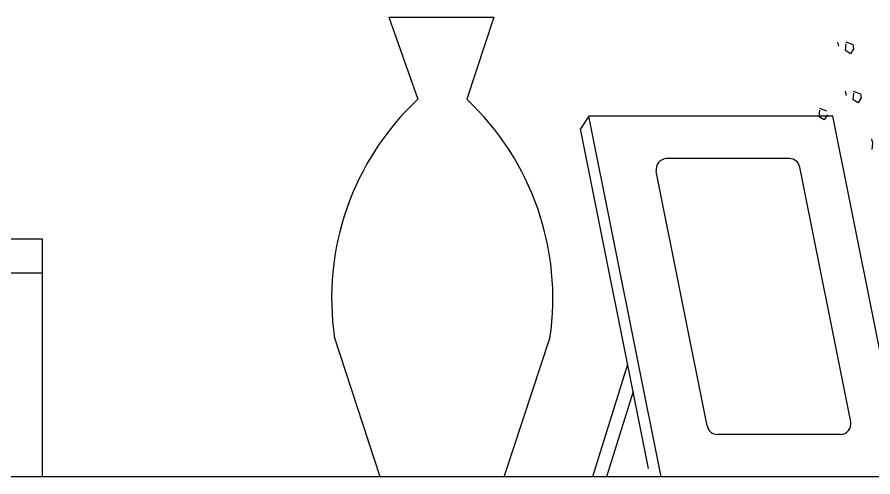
# Model space of a CAD drawing. Header units: inches. Extents: x 6.9 to 49.4, y 11.8 to 36.5.
# Drawn here: x 26.102 to 26.606, y 13.174 to 13.445 of the extents above; entities that cross this region are included whole.
import ezdxf

# ---------------------------------------------------------------- set-up
doc = ezdxf.new("R2010")
doc.units = ezdxf.units.IN
doc.header["$MEASUREMENT"] = 0
doc.layers.add('1', color=1, linetype='Continuous')

msp = doc.modelspace()

# ---------------------------------------------------------------- linework, layer by layer
at = {"layer": '1'}
for p, q in [((26.32057, 13.44463), (26.38239, 13.44463)), ((26.32057, 13.44463), (26.3375, 13.39626)), ((26.38239, 13.44463), (26.36643, 13.39626)), ((26.58469, 13.42995), (26.58523, 13.42753)), ((26.58953, 13.43008), (26.59369, 13.42845)), ((26.58939, 13.42497), (26.5898, 13.42887)), ((26.59234, 13.42308), (26.58939, 13.42497)), ((26.59423, 13.42603), (26.59234, 13.42308)), ((26.59369, 13.42845), (26.59423, 13.42603)), ((26.58919, 13.40095), (26.58973, 13.39853)), ((26.59389, 13.39597), (26.5943, 13.39987)), ((26.59403, 13.40108), (26.59819, 13.39945)), ((26.59819, 13.39945), (26.59873, 13.39703)), ((26.59684, 13.39408), (26.59389, 13.39597)), ((26.59873, 13.39703), (26.59684, 13.39408)), ((26.57389, 13.38597), (26.5743, 13.38987)), ((26.57403, 13.39108), (26.57819, 13.38945)), ((26.43834, 13.38626), (26.43335, 13.3788)), ((26.58198, 13.38626), (26.43834, 13.38626)), ((26.48083, 13.17393), (26.43834, 13.38626)), ((26.57684, 13.38408), (26.57389, 13.38597)), ((26.57873, 13.38703), (26.57684, 13.38408)), ((26.62447, 13.17393), (26.58198, 13.38626)), ((26.47334, 13.17895), (26.43335, 13.3788)), ((26.60475, 13.3729), (26.60528, 13.37048)), ((26.60528, 13.37048), (26.60487, 13.36659)), ((26.5564, 13.3613), (26.48409, 13.3613)), ((26.50797, 13.20392), (26.47797, 13.35383)), ((26.59252, 13.20636), (26.56252, 13.35628)), ((26.11664, 13.31393), (26.00622, 13.31393)), ((26.11664, 13.17393), (26.11664, 13.31393)), ((26.11664, 13.29393), (25.98404, 13.29393)), ((26.31541, 13.17393), (26.2885, 13.25611)), ((26.38851, 13.17393), (26.41542, 13.25611)), ((26.46109, 13.24018), (26.44047, 13.17393)), ((26.4643, 13.22416), (26.44866, 13.17393)), ((26.5864, 13.1989), (26.51409, 13.1989)), ((27.19664, 13.17393), (25.73231, 13.17393))]:
    msp.add_line(p, q, dxfattribs=at)
for centre, radius, start, end in [((26.44767, 13.27907), 0.16084, 133.2339, 188.3749), ((26.25626, 13.27907), 0.16084, 351.6251, 46.7661), ((26.48409, 13.35506), 0.00624, 90, 191.3154), ((26.5564, 13.35506), 0.00624, 11.3154, 90), ((26.51409, 13.20514), 0.00624, 191.3154, 270), ((26.5864, 13.20514), 0.00624, 270, 11.3154)]:
    msp.add_arc(centre, radius, start, end, dxfattribs=at)

doc.saveas('drawing.dxf')
